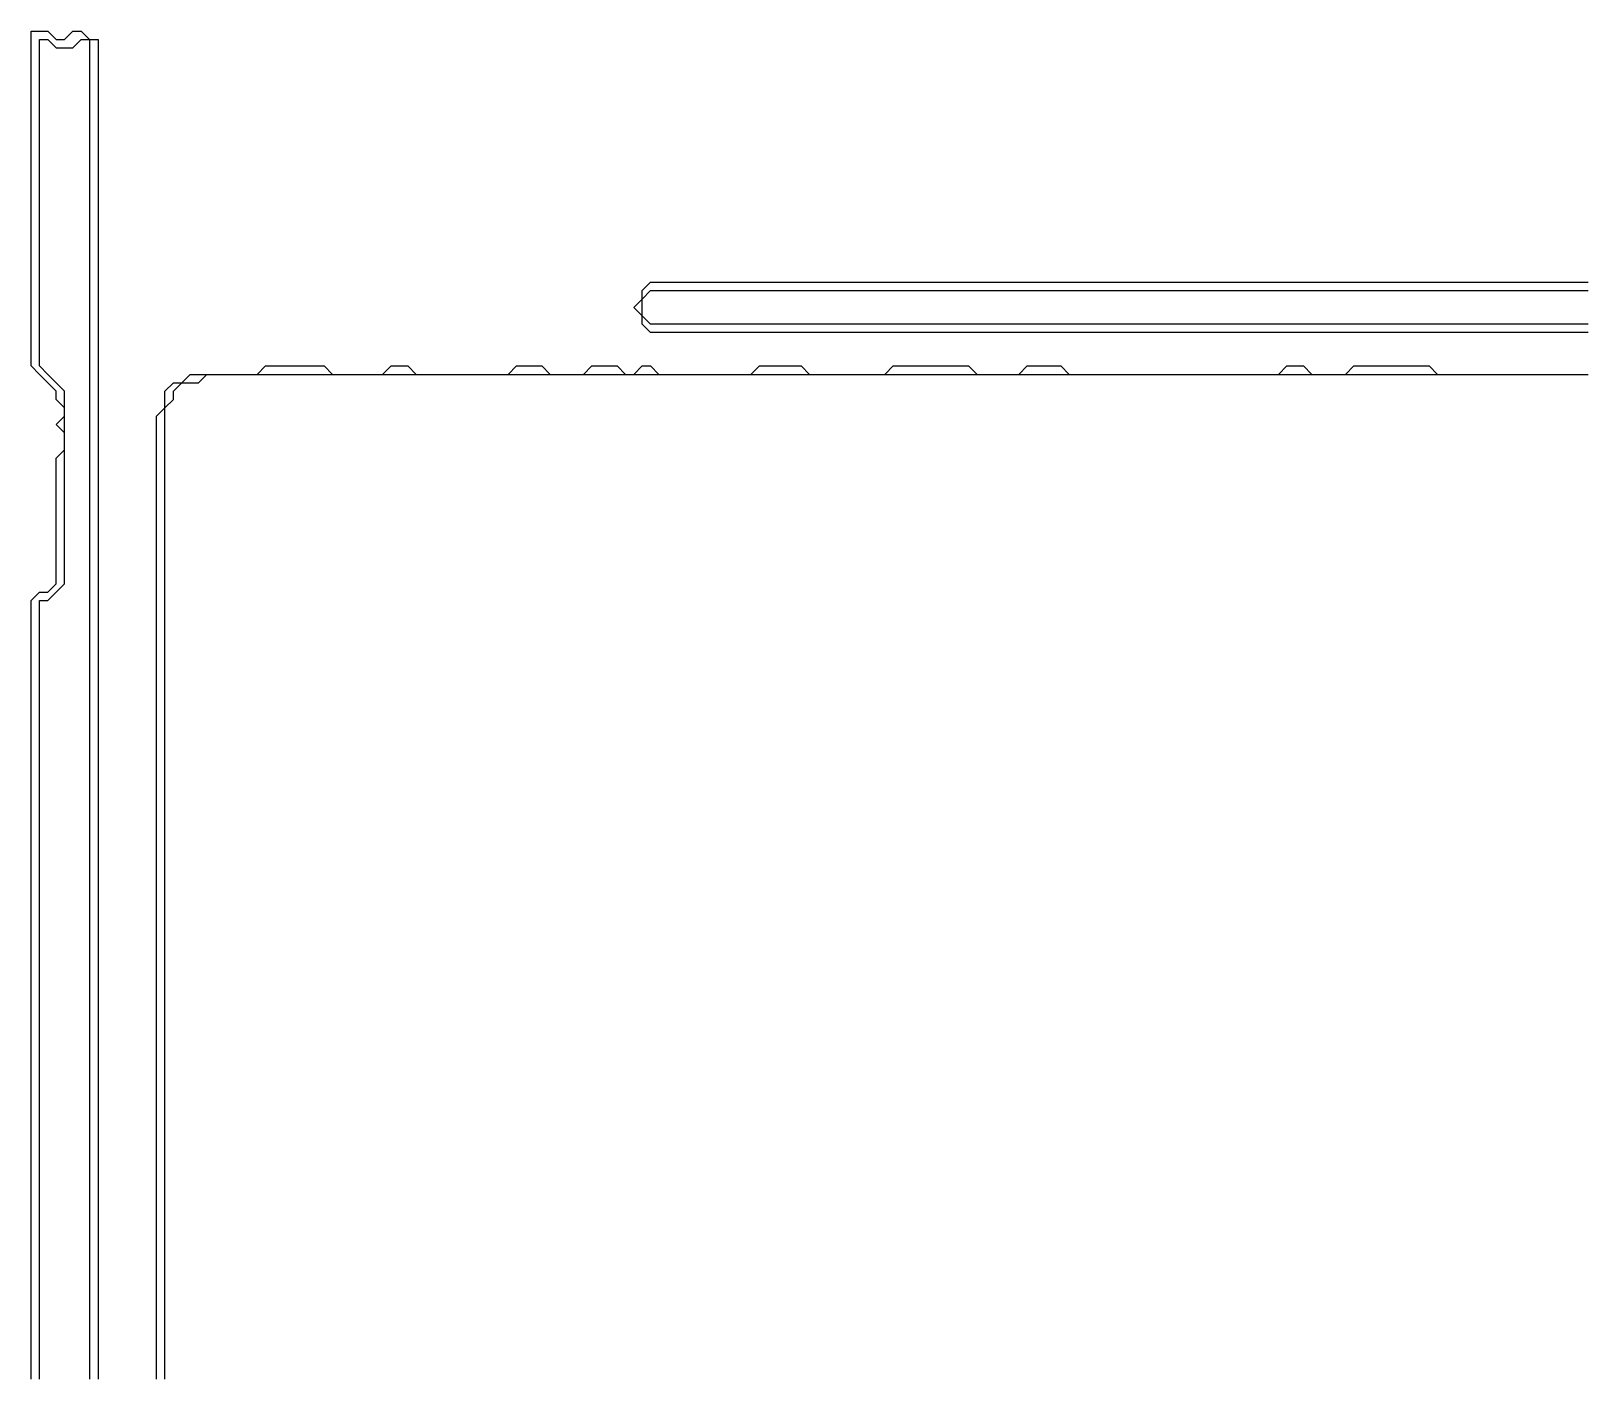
# Model space of a CAD drawing. Header units: metres. Extents: x 110 to 915, y 38 to 623.
# Drawn here: x 110 to 295.5, y 198.5 to 359 of the extents above; entities that cross this region are included whole.
import ezdxf

# ---------------------------------------------------------------- set-up
doc = ezdxf.new("R2010")
doc.units = ezdxf.units.M

msp = doc.modelspace()

# ---------------------------------------------------------------- linework, layer by layer
for points in [[(111, 198, 0), (111, 199, 0), (111, 200, 0), (111, 201, 0), (111, 202, 0), (111, 203, 0), (111, 204, 0), (111, 205, 0), (111, 206, 0), (111, 207, 0), (111, 208, 0), (111, 209, 0), (111, 210, 0), (111, 211, 0), (111, 212, 0), (111, 213, 0), (111, 214, 0), (111, 215, 0), (111, 216, 0), (111, 217, 0), (111, 218, 0), (111, 219, 0), (111, 220, 0), (111, 221, 0), (111, 222, 0), (111, 223, 0), (111, 224, 0), (111, 225, 0), (111, 226, 0), (111, 227, 0), (111, 228, 0), (111, 229, 0), (111, 230, 0), (111, 231, 0), (111, 232, 0), (111, 233, 0), (111, 234, 0), (111, 235, 0), (111, 236, 0), (111, 237, 0), (111, 238, 0), (111, 239, 0), (111, 240, 0), (111, 241, 0), (111, 242, 0), (111, 243, 0), (111, 244, 0), (111, 245, 0), (111, 246, 0), (111, 247, 0), (111, 248, 0), (111, 249, 0), (111, 250, 0), (111, 251, 0), (111, 252, 0), (111, 253, 0), (111, 254, 0), (111, 255, 0), (111, 256, 0), (111, 257, 0), (111, 258, 0), (111, 259, 0), (111, 260, 0), (111, 261, 0), (111, 262, 0), (111, 263, 0), (111, 264, 0), (111, 265, 0), (111, 266, 0), (111, 267, 0), (111, 268, 0), (111, 269, 0), (111, 270, 0), (111, 271, 0), (111, 272, 0), (111, 273, 0), (111, 274, 0), (111, 275, 0), (111, 276, 0), (111, 277, 0), (111, 278, 0), (111, 279, 0), (111, 280, 0), (111, 281, 0), (111, 282, 0), (111, 283, 0), (111, 284, 0), (111, 285, 0), (111, 286, 0), (111, 287, 0), (111, 288, 0), (111, 289, 0), (111, 290, 0), (111, 291, 0), (112, 291, 0), (113, 292, 0), (114, 293, 0), (114, 294, 0), (114, 295, 0), (114, 296, 0), (114, 297, 0), (114, 298, 0), (114, 299, 0), (114, 300, 0), (114, 301, 0), (114, 302, 0), (114, 303, 0), (114, 304, 0), (114, 305, 0), (114, 306, 0), (114, 307, 0), (114, 308, 0), (114, 309, 0), (114, 310, 0), (114, 311, 0), (114, 312, 0), (114, 313, 0), (114, 314, 0), (114, 315, 0), (114, 316, 0), (113, 317, 0), (112, 318, 0), (111, 319, 0), (111, 320, 0), (111, 321, 0), (111, 322, 0), (111, 323, 0), (111, 324, 0), (111, 325, 0), (111, 326, 0), (111, 327, 0), (111, 328, 0), (111, 329, 0), (111, 330, 0), (111, 331, 0), (111, 332, 0), (111, 333, 0), (111, 334, 0), (111, 335, 0), (111, 336, 0), (111, 337, 0), (111, 338, 0), (111, 339, 0), (111, 340, 0), (111, 341, 0), (111, 342, 0), (111, 343, 0), (111, 344, 0), (111, 345, 0), (111, 346, 0), (111, 347, 0), (111, 348, 0), (111, 349, 0), (111, 350, 0), (111, 351, 0), (111, 352, 0), (111, 353, 0), (111, 354, 0), (111, 355, 0), (111, 356, 0), (111, 357, 0), (111, 358, 0), (112, 358, 0), (113, 357, 0), (114, 357, 0), (115, 357, 0), (116, 358, 0), (117, 358, 0), (117, 357, 0), (117, 356, 0), (117, 355, 0), (117, 354, 0), (117, 353, 0), (117, 352, 0), (117, 351, 0), (117, 350, 0), (117, 349, 0), (117, 348, 0), (117, 347, 0), (117, 346, 0), (117, 345, 0), (117, 344, 0), (117, 343, 0), (117, 342, 0), (117, 341, 0), (117, 340, 0), (117, 339, 0), (117, 338, 0), (117, 337, 0), (117, 336, 0), (117, 335, 0), (117, 334, 0), (117, 333, 0), (117, 332, 0), (117, 331, 0), (117, 330, 0), (117, 329, 0), (117, 328, 0), (117, 327, 0), (117, 326, 0), (117, 325, 0), (117, 324, 0), (117, 323, 0), (117, 322, 0), (117, 321, 0), (117, 320, 0), (117, 319, 0), (117, 318, 0), (117, 317, 0), (117, 316, 0), (117, 315, 0), (117, 314, 0), (117, 313, 0), (117, 312, 0), (117, 311, 0), (117, 310, 0), (117, 309, 0), (117, 308, 0), (117, 307, 0), (117, 306, 0), (117, 305, 0), (117, 304, 0), (117, 303, 0), (117, 302, 0), (117, 301, 0), (117, 300, 0), (117, 299, 0), (117, 298, 0), (117, 297, 0), (117, 296, 0), (117, 295, 0), (117, 294, 0), (117, 293, 0), (117, 292, 0), (117, 291, 0), (117, 290, 0), (117, 289, 0), (117, 288, 0), (117, 287, 0), (117, 286, 0), (117, 285, 0), (117, 284, 0), (117, 283, 0), (117, 282, 0), (117, 281, 0), (117, 280, 0), (117, 279, 0), (117, 278, 0), (117, 277, 0), (117, 276, 0), (117, 275, 0), (117, 274, 0), (117, 273, 0), (117, 272, 0), (117, 271, 0), (117, 270, 0), (117, 269, 0), (117, 268, 0), (117, 267, 0), (117, 266, 0), (117, 265, 0), (117, 264, 0), (117, 263, 0), (117, 262, 0), (117, 261, 0), (117, 260, 0), (117, 259, 0), (117, 258, 0), (117, 257, 0), (117, 256, 0), (117, 255, 0), (117, 254, 0), (117, 253, 0), (117, 252, 0), (117, 251, 0), (117, 250, 0), (117, 249, 0), (117, 248, 0), (117, 247, 0), (117, 246, 0), (117, 245, 0), (117, 244, 0), (117, 243, 0), (117, 242, 0), (117, 241, 0), (117, 240, 0), (117, 239, 0), (117, 238, 0), (117, 237, 0), (117, 236, 0), (117, 235, 0), (117, 234, 0), (117, 233, 0), (117, 232, 0), (117, 231, 0), (117, 230, 0), (117, 229, 0), (117, 228, 0), (117, 227, 0), (117, 226, 0), (117, 225, 0), (117, 224, 0), (117, 223, 0), (117, 222, 0), (117, 221, 0), (117, 220, 0), (117, 219, 0), (117, 218, 0), (117, 217, 0), (117, 216, 0), (117, 215, 0), (117, 214, 0), (117, 213, 0), (117, 212, 0), (117, 211, 0), (117, 210, 0), (117, 209, 0), (117, 208, 0), (117, 207, 0), (117, 206, 0), (117, 205, 0), (117, 204, 0), (117, 203, 0), (117, 202, 0), (117, 201, 0), (117, 200, 0), (117, 199, 0), (117, 198, 0)], [(296, 324, 0), (295, 324, 0), (294, 324, 0), (293, 324, 0), (292, 324, 0), (291, 324, 0), (290, 324, 0), (289, 324, 0), (288, 324, 0), (287, 324, 0), (286, 324, 0), (285, 324, 0), (284, 324, 0), (283, 324, 0), (282, 324, 0), (281, 324, 0), (280, 324, 0), (279, 324, 0), (278, 324, 0), (277, 324, 0), (276, 324, 0), (275, 324, 0), (274, 324, 0), (273, 324, 0), (272, 324, 0), (271, 324, 0), (270, 324, 0), (269, 324, 0), (268, 324, 0), (267, 324, 0), (266, 324, 0), (265, 324, 0), (264, 324, 0), (263, 324, 0), (262, 324, 0), (261, 324, 0), (260, 324, 0), (259, 324, 0), (258, 324, 0), (257, 324, 0), (256, 324, 0), (255, 324, 0), (254, 324, 0), (253, 324, 0), (252, 324, 0), (251, 324, 0), (250, 324, 0), (249, 324, 0), (248, 324, 0), (247, 324, 0), (246, 324, 0), (245, 324, 0), (244, 324, 0), (243, 324, 0), (242, 324, 0), (241, 324, 0), (240, 324, 0), (239, 324, 0), (238, 324, 0), (237, 324, 0), (236, 324, 0), (235, 324, 0), (234, 324, 0), (233, 324, 0), (232, 324, 0), (231, 324, 0), (230, 324, 0), (229, 324, 0), (228, 324, 0), (227, 324, 0), (226, 324, 0), (225, 324, 0), (224, 324, 0), (223, 324, 0), (222, 324, 0), (221, 324, 0), (220, 324, 0), (219, 324, 0), (218, 324, 0), (217, 324, 0), (216, 324, 0), (215, 324, 0), (214, 324, 0), (213, 324, 0), (212, 324, 0), (211, 324, 0), (210, 324, 0), (209, 324, 0), (208, 324, 0), (207, 324, 0), (206, 324, 0), (205, 324, 0), (204, 324, 0), (203, 324, 0), (202, 324, 0), (201, 324, 0), (200, 324, 0), (199, 324, 0), (198, 324, 0), (197, 324, 0), (196, 324, 0), (195, 324, 0), (194, 324, 0), (193, 324, 0), (192, 324, 0), (191, 324, 0), (190, 324, 0), (189, 324, 0), (188, 324, 0), (187, 324, 0), (186, 324, 0), (185, 324, 0), (184, 324, 0), (183, 325, 0), (183, 326, 0), (183, 327, 0), (184, 328, 0), (185, 328, 0), (186, 328, 0), (187, 328, 0), (188, 328, 0), (189, 328, 0), (190, 328, 0), (191, 328, 0), (192, 328, 0), (193, 328, 0), (194, 328, 0), (195, 328, 0), (196, 328, 0), (197, 328, 0), (198, 328, 0), (199, 328, 0), (200, 328, 0), (201, 328, 0), (202, 328, 0), (203, 328, 0), (204, 328, 0), (205, 328, 0), (206, 328, 0), (207, 328, 0), (208, 328, 0), (209, 328, 0), (210, 328, 0), (211, 328, 0), (212, 328, 0), (213, 328, 0), (214, 328, 0), (215, 328, 0), (216, 328, 0), (217, 328, 0), (218, 328, 0), (219, 328, 0), (220, 328, 0), (221, 328, 0), (222, 328, 0), (223, 328, 0), (224, 328, 0), (225, 328, 0), (226, 328, 0), (227, 328, 0), (228, 328, 0), (229, 328, 0), (230, 328, 0), (231, 328, 0), (232, 328, 0), (233, 328, 0), (234, 328, 0), (235, 328, 0), (236, 328, 0), (237, 328, 0), (238, 328, 0), (239, 328, 0), (240, 328, 0), (241, 328, 0), (242, 328, 0), (243, 328, 0), (244, 328, 0), (245, 328, 0), (246, 328, 0), (247, 328, 0), (248, 328, 0), (249, 328, 0), (250, 328, 0), (251, 328, 0), (252, 328, 0), (253, 328, 0), (254, 328, 0), (255, 328, 0), (256, 328, 0), (257, 328, 0), (258, 328, 0), (259, 328, 0), (260, 328, 0), (261, 328, 0), (262, 328, 0), (263, 328, 0), (264, 328, 0), (265, 328, 0), (266, 328, 0), (267, 328, 0), (268, 328, 0), (269, 328, 0), (270, 328, 0), (271, 328, 0), (272, 328, 0), (273, 328, 0), (274, 328, 0), (275, 328, 0), (276, 328, 0), (277, 328, 0), (278, 328, 0), (279, 328, 0), (280, 328, 0), (281, 328, 0), (282, 328, 0), (283, 328, 0), (284, 328, 0), (285, 328, 0), (286, 328, 0), (287, 328, 0), (288, 328, 0), (289, 328, 0), (290, 328, 0), (291, 328, 0), (292, 328, 0), (293, 328, 0), (294, 328, 0), (295, 328, 0), (296, 328, 0)], [(126, 198, 0), (126, 199, 0), (126, 200, 0), (126, 201, 0), (126, 202, 0), (126, 203, 0), (126, 204, 0), (126, 205, 0), (126, 206, 0), (126, 207, 0), (126, 208, 0), (126, 209, 0), (126, 210, 0), (126, 211, 0), (126, 212, 0), (126, 213, 0), (126, 214, 0), (126, 215, 0), (126, 216, 0), (126, 217, 0), (126, 218, 0), (126, 219, 0), (126, 220, 0), (126, 221, 0), (126, 222, 0), (126, 223, 0), (126, 224, 0), (126, 225, 0), (126, 226, 0), (126, 227, 0), (126, 228, 0), (126, 229, 0), (126, 230, 0), (126, 231, 0), (126, 232, 0), (126, 233, 0), (126, 234, 0), (126, 235, 0), (126, 236, 0), (126, 237, 0), (126, 238, 0), (126, 239, 0), (126, 240, 0), (126, 241, 0), (126, 242, 0), (126, 243, 0), (126, 244, 0), (126, 245, 0), (126, 246, 0), (126, 247, 0), (126, 248, 0), (126, 249, 0), (126, 250, 0), (126, 251, 0), (126, 252, 0), (126, 253, 0), (126, 254, 0), (126, 255, 0), (126, 256, 0), (126, 257, 0), (126, 258, 0), (126, 259, 0), (126, 260, 0), (126, 261, 0), (126, 262, 0), (126, 263, 0), (126, 264, 0), (126, 265, 0), (126, 266, 0), (126, 267, 0), (126, 268, 0), (126, 269, 0), (126, 270, 0), (126, 271, 0), (126, 272, 0), (126, 273, 0), (126, 274, 0), (126, 275, 0), (126, 276, 0), (126, 277, 0), (126, 278, 0), (126, 279, 0), (126, 280, 0), (126, 281, 0), (126, 282, 0), (126, 283, 0), (126, 284, 0), (126, 285, 0), (126, 286, 0), (126, 287, 0), (126, 288, 0), (126, 289, 0), (126, 290, 0), (126, 291, 0), (126, 292, 0), (126, 293, 0), (126, 294, 0), (126, 295, 0), (126, 296, 0), (126, 297, 0), (126, 298, 0), (126, 299, 0), (126, 300, 0), (126, 301, 0), (126, 302, 0), (126, 303, 0), (126, 304, 0), (126, 305, 0), (126, 306, 0), (126, 307, 0), (126, 308, 0), (126, 309, 0), (126, 310, 0), (126, 311, 0), (126, 312, 0), (126, 313, 0), (126, 314, 0), (127, 315, 0), (127, 316, 0), (128, 317, 0), (129, 317, 0), (130, 317, 0), (131, 318, 0), (132, 318, 0), (133, 318, 0), (134, 318, 0), (135, 318, 0), (136, 318, 0), (137, 318, 0), (138, 318, 0), (139, 318, 0), (140, 318, 0), (141, 318, 0), (142, 318, 0), (143, 318, 0), (144, 318, 0), (145, 318, 0), (146, 318, 0), (147, 318, 0), (148, 318, 0), (149, 318, 0), (150, 318, 0), (151, 318, 0), (152, 318, 0), (153, 318, 0), (154, 318, 0), (155, 318, 0), (156, 318, 0), (157, 318, 0), (158, 318, 0), (159, 318, 0), (160, 318, 0), (161, 318, 0), (162, 318, 0), (163, 318, 0), (164, 318, 0), (165, 318, 0), (166, 318, 0), (167, 318, 0), (168, 318, 0), (169, 318, 0), (170, 318, 0), (171, 318, 0), (172, 318, 0), (173, 318, 0), (174, 318, 0), (175, 318, 0), (176, 318, 0), (177, 318, 0), (178, 318, 0), (179, 318, 0), (180, 318, 0), (181, 318, 0), (182, 318, 0), (183, 318, 0), (184, 318, 0), (185, 318, 0), (186, 318, 0), (187, 318, 0), (188, 318, 0), (189, 318, 0), (190, 318, 0), (191, 318, 0), (192, 318, 0), (193, 318, 0), (194, 318, 0), (195, 318, 0), (196, 318, 0), (197, 318, 0), (198, 318, 0), (199, 318, 0), (200, 318, 0), (201, 318, 0), (202, 318, 0), (203, 318, 0), (204, 318, 0), (205, 318, 0), (206, 318, 0), (207, 318, 0), (208, 318, 0), (209, 318, 0), (210, 318, 0), (211, 318, 0), (212, 318, 0), (213, 318, 0), (214, 318, 0), (215, 318, 0), (216, 318, 0), (217, 318, 0), (218, 318, 0), (219, 318, 0), (220, 318, 0), (221, 318, 0), (222, 318, 0), (223, 318, 0), (224, 318, 0), (225, 318, 0), (226, 318, 0), (227, 318, 0), (228, 318, 0), (229, 318, 0), (230, 318, 0), (231, 318, 0), (232, 318, 0), (233, 318, 0), (234, 318, 0), (235, 318, 0), (236, 318, 0), (237, 318, 0), (238, 318, 0), (239, 318, 0), (240, 318, 0), (241, 318, 0), (242, 318, 0), (243, 318, 0), (244, 318, 0), (245, 318, 0), (246, 318, 0), (247, 318, 0), (248, 318, 0), (249, 318, 0), (250, 318, 0), (251, 318, 0), (252, 318, 0), (253, 318, 0), (254, 318, 0), (255, 318, 0), (256, 318, 0), (257, 318, 0), (258, 318, 0), (259, 318, 0), (260, 318, 0), (261, 318, 0), (262, 318, 0), (263, 318, 0), (264, 318, 0), (265, 318, 0), (266, 318, 0), (267, 318, 0), (268, 318, 0), (269, 318, 0), (270, 318, 0), (271, 318, 0), (272, 318, 0), (273, 318, 0), (274, 318, 0), (275, 318, 0), (276, 318, 0), (277, 318, 0), (278, 318, 0), (279, 318, 0), (280, 318, 0), (281, 318, 0), (282, 318, 0), (283, 318, 0), (284, 318, 0), (285, 318, 0), (286, 318, 0), (287, 318, 0), (288, 318, 0), (289, 318, 0), (290, 318, 0), (291, 318, 0), (292, 318, 0), (293, 318, 0), (294, 318, 0), (295, 318, 0), (296, 318, 0)]]:
    msp.add_polyline3d(points)
at = {"layer": '1'}
for points in [[(110, 198, 0), (110, 199, 0), (110, 200, 0), (110, 201, 0), (110, 202, 0), (110, 203, 0), (110, 204, 0), (110, 205, 0), (110, 206, 0), (110, 207, 0), (110, 208, 0), (110, 209, 0), (110, 210, 0), (110, 211, 0), (110, 212, 0), (110, 213, 0), (110, 214, 0), (110, 215, 0), (110, 216, 0), (110, 217, 0), (110, 218, 0), (110, 219, 0), (110, 220, 0), (110, 221, 0), (110, 222, 0), (110, 223, 0), (110, 224, 0), (110, 225, 0), (110, 226, 0), (110, 227, 0), (110, 228, 0), (110, 229, 0), (110, 230, 0), (110, 231, 0), (110, 232, 0), (110, 233, 0), (110, 234, 0), (110, 235, 0), (110, 236, 0), (110, 237, 0), (110, 238, 0), (110, 239, 0), (110, 240, 0), (110, 241, 0), (110, 242, 0), (110, 243, 0), (110, 244, 0), (110, 245, 0), (110, 246, 0), (110, 247, 0), (110, 248, 0), (110, 249, 0), (110, 250, 0), (110, 251, 0), (110, 252, 0), (110, 253, 0), (110, 254, 0), (110, 255, 0), (110, 256, 0), (110, 257, 0), (110, 258, 0), (110, 259, 0), (110, 260, 0), (110, 261, 0), (110, 262, 0), (110, 263, 0), (110, 264, 0), (110, 265, 0), (110, 266, 0), (110, 267, 0), (110, 268, 0), (110, 269, 0), (110, 270, 0), (110, 271, 0), (110, 272, 0), (110, 273, 0), (110, 274, 0), (110, 275, 0), (110, 276, 0), (110, 277, 0), (110, 278, 0), (110, 279, 0), (110, 280, 0), (110, 281, 0), (110, 282, 0), (110, 283, 0), (110, 284, 0), (110, 285, 0), (110, 286, 0), (110, 287, 0), (110, 288, 0), (110, 289, 0), (110, 290, 0), (110, 291, 0), (111, 292, 0), (112, 292, 0), (113, 293, 0), (113, 294, 0), (113, 295, 0), (113, 296, 0), (113, 297, 0), (113, 298, 0), (113, 299, 0), (113, 300, 0), (113, 301, 0), (113, 302, 0), (113, 303, 0), (113, 304, 0), (113, 305, 0), (113, 306, 0), (113, 307, 0), (113, 308, 0), (114, 309, 0), (114, 310, 0), (114, 311, 0), (113, 312, 0), (114, 313, 0), (114, 314, 0), (113, 315, 0), (113, 316, 0), (112, 317, 0), (111, 318, 0), (110, 319, 0), (110, 320, 0), (110, 321, 0), (110, 322, 0), (110, 323, 0), (110, 324, 0), (110, 325, 0), (110, 326, 0), (110, 327, 0), (110, 328, 0), (110, 329, 0), (110, 330, 0), (110, 331, 0), (110, 332, 0), (110, 333, 0), (110, 334, 0), (110, 335, 0), (110, 336, 0), (110, 337, 0), (110, 338, 0), (110, 339, 0), (110, 340, 0), (110, 341, 0), (110, 342, 0), (110, 343, 0), (110, 344, 0), (110, 345, 0), (110, 346, 0), (110, 347, 0), (110, 348, 0), (110, 349, 0), (110, 350, 0), (110, 351, 0), (110, 352, 0), (110, 353, 0), (110, 354, 0), (110, 355, 0), (110, 356, 0), (110, 357, 0), (110, 358, 0), (110, 359, 0), (111, 359, 0), (112, 359, 0), (113, 358, 0), (114, 358, 0), (115, 359, 0), (116, 359, 0), (117, 358, 0), (118, 358, 0), (118, 357, 0), (118, 356, 0), (118, 355, 0), (118, 354, 0), (118, 353, 0), (118, 352, 0), (118, 351, 0), (118, 350, 0), (118, 349, 0), (118, 348, 0), (118, 347, 0), (118, 346, 0), (118, 345, 0), (118, 344, 0), (118, 343, 0), (118, 342, 0), (118, 341, 0), (118, 340, 0), (118, 339, 0), (118, 338, 0), (118, 337, 0), (118, 336, 0), (118, 335, 0), (118, 334, 0), (118, 333, 0), (118, 332, 0), (118, 331, 0), (118, 330, 0), (118, 329, 0), (118, 328, 0), (118, 327, 0), (118, 326, 0), (118, 325, 0), (118, 324, 0), (118, 323, 0), (118, 322, 0), (118, 321, 0), (118, 320, 0), (118, 319, 0), (118, 318, 0), (118, 317, 0), (118, 316, 0), (118, 315, 0), (118, 314, 0), (118, 313, 0), (118, 312, 0), (118, 311, 0), (118, 310, 0), (118, 309, 0), (118, 308, 0), (118, 307, 0), (118, 306, 0), (118, 305, 0), (118, 304, 0), (118, 303, 0), (118, 302, 0), (118, 301, 0), (118, 300, 0), (118, 299, 0), (118, 298, 0), (118, 297, 0), (118, 296, 0), (118, 295, 0), (118, 294, 0), (118, 293, 0), (118, 292, 0), (118, 291, 0), (118, 290, 0), (118, 289, 0), (118, 288, 0), (118, 287, 0), (118, 286, 0), (118, 285, 0), (118, 284, 0), (118, 283, 0), (118, 282, 0), (118, 281, 0), (118, 280, 0), (118, 279, 0), (118, 278, 0), (118, 277, 0), (118, 276, 0), (118, 275, 0), (118, 274, 0), (118, 273, 0), (118, 272, 0), (118, 271, 0), (118, 270, 0), (118, 269, 0), (118, 268, 0), (118, 267, 0), (118, 266, 0), (118, 265, 0), (118, 264, 0), (118, 263, 0), (118, 262, 0), (118, 261, 0), (118, 260, 0), (118, 259, 0), (118, 258, 0), (118, 257, 0), (118, 256, 0), (118, 255, 0), (118, 254, 0), (118, 253, 0), (118, 252, 0), (118, 251, 0), (118, 250, 0), (118, 249, 0), (118, 248, 0), (118, 247, 0), (118, 246, 0), (118, 245, 0), (118, 244, 0), (118, 243, 0), (118, 242, 0), (118, 241, 0), (118, 240, 0), (118, 239, 0), (118, 238, 0), (118, 237, 0), (118, 236, 0), (118, 235, 0), (118, 234, 0), (118, 233, 0), (118, 232, 0), (118, 231, 0), (118, 230, 0), (118, 229, 0), (118, 228, 0), (118, 227, 0), (118, 226, 0), (118, 225, 0), (118, 224, 0), (118, 223, 0), (118, 222, 0), (118, 221, 0), (118, 220, 0), (118, 219, 0), (118, 218, 0), (118, 217, 0), (118, 216, 0), (118, 215, 0), (118, 214, 0), (118, 213, 0), (118, 212, 0), (118, 211, 0), (118, 210, 0), (118, 209, 0), (118, 208, 0), (118, 207, 0), (118, 206, 0), (118, 205, 0), (118, 204, 0), (118, 203, 0), (118, 202, 0), (118, 201, 0), (118, 200, 0), (118, 199, 0), (118, 198, 0)], [(296, 323, 0), (295, 323, 0), (294, 323, 0), (293, 323, 0), (292, 323, 0), (291, 323, 0), (290, 323, 0), (289, 323, 0), (288, 323, 0), (287, 323, 0), (286, 323, 0), (285, 323, 0), (284, 323, 0), (283, 323, 0), (282, 323, 0), (281, 323, 0), (280, 323, 0), (279, 323, 0), (278, 323, 0), (277, 323, 0), (276, 323, 0), (275, 323, 0), (274, 323, 0), (273, 323, 0), (272, 323, 0), (271, 323, 0), (270, 323, 0), (269, 323, 0), (268, 323, 0), (267, 323, 0), (266, 323, 0), (265, 323, 0), (264, 323, 0), (263, 323, 0), (262, 323, 0), (261, 323, 0), (260, 323, 0), (259, 323, 0), (258, 323, 0), (257, 323, 0), (256, 323, 0), (255, 323, 0), (254, 323, 0), (253, 323, 0), (252, 323, 0), (251, 323, 0), (250, 323, 0), (249, 323, 0), (248, 323, 0), (247, 323, 0), (246, 323, 0), (245, 323, 0), (244, 323, 0), (243, 323, 0), (242, 323, 0), (241, 323, 0), (240, 323, 0), (239, 323, 0), (238, 323, 0), (237, 323, 0), (236, 323, 0), (235, 323, 0), (234, 323, 0), (233, 323, 0), (232, 323, 0), (231, 323, 0), (230, 323, 0), (229, 323, 0), (228, 323, 0), (227, 323, 0), (226, 323, 0), (225, 323, 0), (224, 323, 0), (223, 323, 0), (222, 323, 0), (221, 323, 0), (220, 323, 0), (219, 323, 0), (218, 323, 0), (217, 323, 0), (216, 323, 0), (215, 323, 0), (214, 323, 0), (213, 323, 0), (212, 323, 0), (211, 323, 0), (210, 323, 0), (209, 323, 0), (208, 323, 0), (207, 323, 0), (206, 323, 0), (205, 323, 0), (204, 323, 0), (203, 323, 0), (202, 323, 0), (201, 323, 0), (200, 323, 0), (199, 323, 0), (198, 323, 0), (197, 323, 0), (196, 323, 0), (195, 323, 0), (194, 323, 0), (193, 323, 0), (192, 323, 0), (191, 323, 0), (190, 323, 0), (189, 323, 0), (188, 323, 0), (187, 323, 0), (186, 323, 0), (185, 323, 0), (184, 323, 0), (183, 324, 0), (183, 325, 0), (182, 326, 0), (183, 327, 0), (183, 328, 0), (184, 329, 0), (185, 329, 0), (186, 329, 0), (187, 329, 0), (188, 329, 0), (189, 329, 0), (190, 329, 0), (191, 329, 0), (192, 329, 0), (193, 329, 0), (194, 329, 0), (195, 329, 0), (196, 329, 0), (197, 329, 0), (198, 329, 0), (199, 329, 0), (200, 329, 0), (201, 329, 0), (202, 329, 0), (203, 329, 0), (204, 329, 0), (205, 329, 0), (206, 329, 0), (207, 329, 0), (208, 329, 0), (209, 329, 0), (210, 329, 0), (211, 329, 0), (212, 329, 0), (213, 329, 0), (214, 329, 0), (215, 329, 0), (216, 329, 0), (217, 329, 0), (218, 329, 0), (219, 329, 0), (220, 329, 0), (221, 329, 0), (222, 329, 0), (223, 329, 0), (224, 329, 0), (225, 329, 0), (226, 329, 0), (227, 329, 0), (228, 329, 0), (229, 329, 0), (230, 329, 0), (231, 329, 0), (232, 329, 0), (233, 329, 0), (234, 329, 0), (235, 329, 0), (236, 329, 0), (237, 329, 0), (238, 329, 0), (239, 329, 0), (240, 329, 0), (241, 329, 0), (242, 329, 0), (243, 329, 0), (244, 329, 0), (245, 329, 0), (246, 329, 0), (247, 329, 0), (248, 329, 0), (249, 329, 0), (250, 329, 0), (251, 329, 0), (252, 329, 0), (253, 329, 0), (254, 329, 0), (255, 329, 0), (256, 329, 0), (257, 329, 0), (258, 329, 0), (259, 329, 0), (260, 329, 0), (261, 329, 0), (262, 329, 0), (263, 329, 0), (264, 329, 0), (265, 329, 0), (266, 329, 0), (267, 329, 0), (268, 329, 0), (269, 329, 0), (270, 329, 0), (271, 329, 0), (272, 329, 0), (273, 329, 0), (274, 329, 0), (275, 329, 0), (276, 329, 0), (277, 329, 0), (278, 329, 0), (279, 329, 0), (280, 329, 0), (281, 329, 0), (282, 329, 0), (283, 329, 0), (284, 329, 0), (285, 329, 0), (286, 329, 0), (287, 329, 0), (288, 329, 0), (289, 329, 0), (290, 329, 0), (291, 329, 0), (292, 329, 0), (293, 329, 0), (294, 329, 0), (295, 329, 0), (296, 329, 0)], [(125, 198, 0), (125, 199, 0), (125, 200, 0), (125, 201, 0), (125, 202, 0), (125, 203, 0), (125, 204, 0), (125, 205, 0), (125, 206, 0), (125, 207, 0), (125, 208, 0), (125, 209, 0), (125, 210, 0), (125, 211, 0), (125, 212, 0), (125, 213, 0), (125, 214, 0), (125, 215, 0), (125, 216, 0), (125, 217, 0), (125, 218, 0), (125, 219, 0), (125, 220, 0), (125, 221, 0), (125, 222, 0), (125, 223, 0), (125, 224, 0), (125, 225, 0), (125, 226, 0), (125, 227, 0), (125, 228, 0), (125, 229, 0), (125, 230, 0), (125, 231, 0), (125, 232, 0), (125, 233, 0), (125, 234, 0), (125, 235, 0), (125, 236, 0), (125, 237, 0), (125, 238, 0), (125, 239, 0), (125, 240, 0), (125, 241, 0), (125, 242, 0), (125, 243, 0), (125, 244, 0), (125, 245, 0), (125, 246, 0), (125, 247, 0), (125, 248, 0), (125, 249, 0), (125, 250, 0), (125, 251, 0), (125, 252, 0), (125, 253, 0), (125, 254, 0), (125, 255, 0), (125, 256, 0), (125, 257, 0), (125, 258, 0), (125, 259, 0), (125, 260, 0), (125, 261, 0), (125, 262, 0), (125, 263, 0), (125, 264, 0), (125, 265, 0), (125, 266, 0), (125, 267, 0), (125, 268, 0), (125, 269, 0), (125, 270, 0), (125, 271, 0), (125, 272, 0), (125, 273, 0), (125, 274, 0), (125, 275, 0), (125, 276, 0), (125, 277, 0), (125, 278, 0), (125, 279, 0), (125, 280, 0), (125, 281, 0), (125, 282, 0), (125, 283, 0), (125, 284, 0), (125, 285, 0), (125, 286, 0), (125, 287, 0), (125, 288, 0), (125, 289, 0), (125, 290, 0), (125, 291, 0), (125, 292, 0), (125, 293, 0), (125, 294, 0), (125, 295, 0), (125, 296, 0), (125, 297, 0), (125, 298, 0), (125, 299, 0), (125, 300, 0), (125, 301, 0), (125, 302, 0), (125, 303, 0), (125, 304, 0), (125, 305, 0), (125, 306, 0), (125, 307, 0), (125, 308, 0), (125, 309, 0), (125, 310, 0), (125, 311, 0), (125, 312, 0), (125, 313, 0), (126, 314, 0), (126, 315, 0), (126, 316, 0), (127, 317, 0), (128, 317, 0), (129, 318, 0), (130, 318, 0), (131, 318, 0), (132, 318, 0), (133, 318, 0), (134, 318, 0), (135, 318, 0), (136, 318, 0), (137, 318, 0), (138, 319, 0), (139, 319, 0), (140, 319, 0), (141, 319, 0), (142, 319, 0), (143, 319, 0), (144, 319, 0), (145, 319, 0), (146, 318, 0), (147, 318, 0), (148, 318, 0), (149, 318, 0), (150, 318, 0), (151, 318, 0), (152, 318, 0), (153, 319, 0), (154, 319, 0), (155, 319, 0), (156, 318, 0), (157, 318, 0), (158, 318, 0), (159, 318, 0), (160, 318, 0), (161, 318, 0), (162, 318, 0), (163, 318, 0), (164, 318, 0), (165, 318, 0), (166, 318, 0), (167, 318, 0), (168, 319, 0), (169, 319, 0), (170, 319, 0), (171, 319, 0), (172, 318, 0), (173, 318, 0), (174, 318, 0), (175, 318, 0), (176, 318, 0), (177, 319, 0), (178, 319, 0), (179, 319, 0), (180, 319, 0), (181, 318, 0), (182, 318, 0), (183, 319, 0), (184, 319, 0), (185, 318, 0), (186, 318, 0), (187, 318, 0), (188, 318, 0), (189, 318, 0), (190, 318, 0), (191, 318, 0), (192, 318, 0), (193, 318, 0), (194, 318, 0), (195, 318, 0), (196, 318, 0), (197, 319, 0), (198, 319, 0), (199, 319, 0), (200, 319, 0), (201, 319, 0), (202, 319, 0), (203, 318, 0), (204, 318, 0), (205, 318, 0), (206, 318, 0), (207, 318, 0), (208, 318, 0), (209, 318, 0), (210, 318, 0), (211, 318, 0), (212, 318, 0), (213, 319, 0), (214, 319, 0), (215, 319, 0), (216, 319, 0), (217, 319, 0), (218, 319, 0), (219, 319, 0), (220, 319, 0), (221, 319, 0), (222, 319, 0), (223, 318, 0), (224, 318, 0), (225, 318, 0), (226, 318, 0), (227, 318, 0), (228, 318, 0), (229, 319, 0), (230, 319, 0), (231, 319, 0), (232, 319, 0), (233, 319, 0), (234, 318, 0), (235, 318, 0), (236, 318, 0), (237, 318, 0), (238, 318, 0), (239, 318, 0), (240, 318, 0), (241, 318, 0), (242, 318, 0), (243, 318, 0), (244, 318, 0), (245, 318, 0), (246, 318, 0), (247, 318, 0), (248, 318, 0), (249, 318, 0), (250, 318, 0), (251, 318, 0), (252, 318, 0), (253, 318, 0), (254, 318, 0), (255, 318, 0), (256, 318, 0), (257, 318, 0), (258, 318, 0), (259, 318, 0), (260, 319, 0), (261, 319, 0), (262, 319, 0), (263, 318, 0), (264, 318, 0), (265, 318, 0), (266, 318, 0), (267, 318, 0), (268, 319, 0), (269, 319, 0), (270, 319, 0), (271, 319, 0), (272, 319, 0), (273, 319, 0), (274, 319, 0), (275, 319, 0), (276, 319, 0), (277, 319, 0), (278, 318, 0), (279, 318, 0), (280, 318, 0), (281, 318, 0), (282, 318, 0), (283, 318, 0), (284, 318, 0), (285, 318, 0), (286, 318, 0), (287, 318, 0), (288, 318, 0), (289, 318, 0), (290, 318, 0), (291, 318, 0), (292, 318, 0), (293, 318, 0), (294, 318, 0), (295, 318, 0), (296, 318, 0)]]:
    msp.add_polyline3d(points, dxfattribs=at)

doc.saveas('drawing.dxf')
